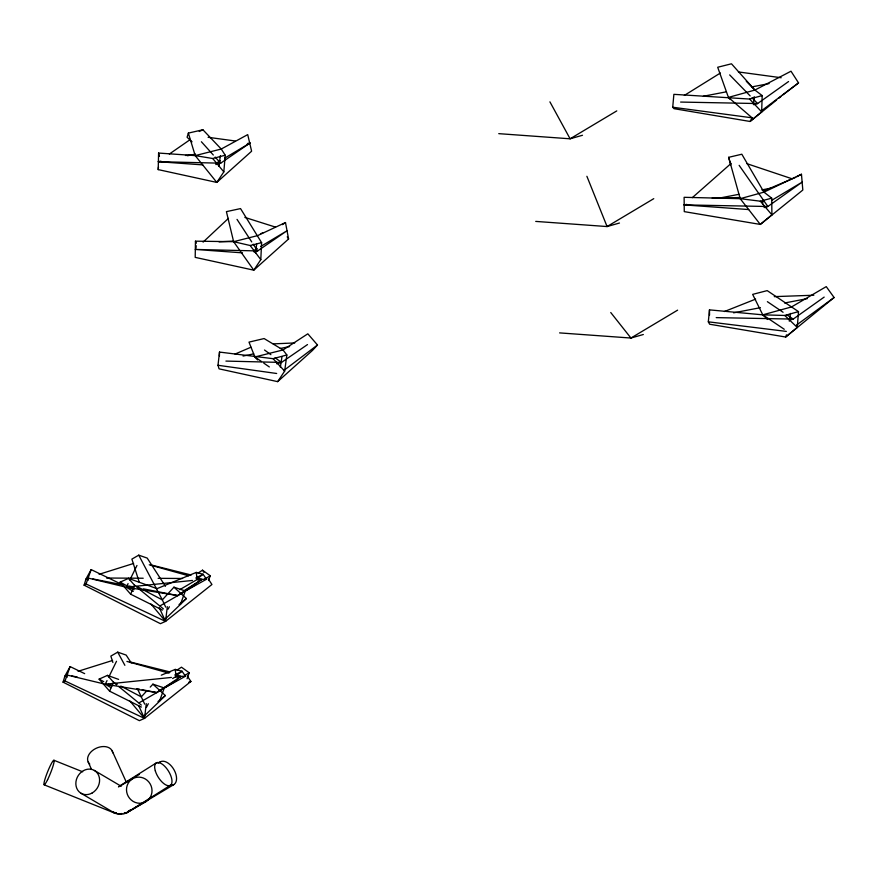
<?xml version="1.0" encoding="UTF-8"?>
<svg xmlns="http://www.w3.org/2000/svg" width="878" height="878" viewBox="0 0 878 878"><rect width="100%" height="100%" fill="white"/><g stroke="black" fill="none" stroke-linecap="round" stroke-linejoin="round"><path stroke-width="1.32" d="M195.454 241.176L195.201 257.375L253.786 270.172L288.588 238.981L285.482 222.551L257.55 235.633L233.625 241.68L195.454 241.176L196.42 243.14M188.364 133.094L195.201 155.604L221.245 149.03L247.717 134.619L251.613 151.214L216.8 182.415L158.216 169.608L158.589 153.057L195.201 155.604L212.728 158.512L225.229 155.219L221.245 149.03L202.906 129.768L188.364 133.094L187.08 137.253L192.052 141.841M219.401 355.941L219.511 352.078L273.102 358.685L286.854 354.975L283.023 349.949L264.113 338.557L248.99 342.124L254.894 356.973L257.616 359.936M762.181 95.581L749.582 99.049L673.876 94.341L672.724 107.237L674.03 108.674L750.053 121.471L761.665 111.868L762.181 95.581L754.893 90.061L746.289 81.248M260.799 259.636L261.6 242.646L240.539 208.591L226.414 211.642L233.625 241.68L253.786 270.172L260.799 259.636L250.186 245.522L233.625 241.68M798.508 311.613L784.767 315.465L762.773 314.84L709.479 309.868L708.326 321.831L709.633 324.223L785.656 337.02L797.268 327.417L798.508 311.613L767.196 290.618L752.655 294.382L762.773 314.84L767.548 319.46M195.201 155.604L216.8 182.415L223.824 171.879L225.229 155.219M195.981 248.32L196.2 245.73M158.216 169.608L158.468 166.963M753.434 104.603L754.224 96.668M255.663 252.897L256.683 243.601M261.556 361.582L254.894 356.973L283.023 349.949L307.827 333.816L317.496 344.999L312.447 350.454L277.646 381.645L219.061 368.848L217.996 365.281L219.511 352.078M762.587 204.245L763.048 200.217M146.275 703.662L144.508 718.38L139.382 720.662L63.051 682.151L64.939 676.005L70.13 666.6L84.672 673.635M167.314 606.676L165.547 621.394L160.422 623.676L84.09 585.165L85.978 579.008L91.169 569.602L123.886 585.45M218.94 166.392L220.356 155.702M277.646 381.645L284.659 371.12L286.854 354.975M280.356 367.224L281.992 356.589M789.289 321.194L790.518 313.424M84.09 585.165L86.055 583.969L91.169 569.602M63.051 682.151L65.016 680.955L70.13 666.6M208.536 580.567L210.248 575.77L202.511 570.195L198.055 573.104M187.069 678.76L189.209 672.757L181.472 667.192L177.016 670.09M165.174 619.089L180.407 604.437L185.335 590.96L173.954 587.173L162.32 599.883L165.712 607.115M144.135 716.086L159.368 701.434L164.296 687.957L152.915 684.171L150.226 687.101M786.458 334.836L785.656 337.02L834.1 297.521L826.253 286.623L791.528 306.938L762.773 314.84L784.274 329.283M130.646 594.186L134.575 585.264L128.506 578.382L120.143 582.125L130.646 594.186L162.43 610.078M109.607 691.173L113.536 682.261L107.467 675.38L99.104 679.122L109.607 691.173L141.391 707.075M87.591 577.922L126.289 587.239L128.067 583.618M129.845 579.985L136.968 565.476M66.552 674.908L105.25 684.225L107.028 680.604M108.806 676.982L116.522 661.266M168.093 609.156L169.377 606.742M146.417 707.361L148.338 703.728M761.819 110.518L798.541 82.905L791.001 71.206L754.893 90.061L731.473 63.798L717.699 67.255L728.422 97.403L752.095 117.828L750.053 121.471L776.635 99.982M146.648 691.008L141.281 696.869L144.672 704.101M180.407 604.437L186.388 598.533L173.954 587.173M159.368 701.434L165.349 695.519L152.915 684.171M203.092 242.119L228.467 218.337M692.292 197.671L731.165 163.385M771.905 214.825L760.293 224.428L684.269 211.631L684.116 197.309L740.198 198.68L760.326 201.194L771.718 198.165L771.905 214.825L760.326 201.194M179.035 604.547L186.388 598.533M157.996 701.533L165.349 695.519M778.753 98.259L780.882 96.547M783.011 94.824L798.541 82.905M196.727 579.304L203.07 574.234L206.517 579.239L185.17 591.124M176.741 675.445L182.031 671.22L185.477 676.225L164.131 688.111M187.277 675.983L190.899 681.482L144.508 718.38L65.016 680.955M283.693 370.56L317.496 344.999M796.511 325.079L834.1 297.521M788.565 81.544L757.604 103.549L753.884 104.614M824.168 297.093L793.207 319.098L789.487 320.163M169.366 154.023L190.372 139.47M247.387 143.542L250.043 143.004L220.652 163.187L215.856 164.559M282.453 224.625L285.482 222.551M307.498 344.571L281.498 362.427L276.702 363.799M160.125 605.831L177.817 595.58L201.885 579.48L196.628 578.009M139.086 702.817L156.778 692.577L180.846 676.477L175.589 675.006M183.315 591.168L201.885 579.48L197.835 579.897M177.367 678.661L180.846 676.477L175.446 677.026M118.969 786.414L156.471 762.817M127.244 812.435L141.171 803.666M141.534 803.436L145.013 801.252M145.814 800.747L170.552 785.173M684.335 95.428L720.377 73.017M133.291 591.366L126.289 587.239L177.817 595.58L182.448 592.76M184.764 591.344L196.343 584.265M111.078 687.672L105.25 684.225L156.778 692.577L161.409 689.746M163.725 688.33L177.63 679.846M215.703 163.527L220.279 160.795M224.856 158.051L250.043 143.004M253.819 250.603L257.254 248.551M260.689 246.498L287.029 230.76L257.638 250.943L254.038 251.975M616.773 110.902L570.107 138.801L498.759 133.654M653.759 198.669L607.082 226.557L535.734 221.41M771.795 200.283L802.13 182.141L767.844 206.506L764.123 207.57M677.618 310.143L630.942 338.041L559.593 332.894M126.487 782.078L133.489 777.897M135.827 776.503L139.328 774.407M157.996 763.245L160.323 761.852M127.101 812.523L173.778 784.625M184.874 590.883L188.331 588.82M190.647 587.448L192.951 586.076M204.475 579.206L210.248 575.77M163.835 687.88L169.608 684.434M171.912 683.062L174.217 681.69M184.589 675.511L189.209 672.757M179.738 589.687L197.155 579.502L206.517 579.239M172.626 678.529L176.116 676.488L185.477 676.225M118.486 786.951L132.644 778.764M126.992 812.589L145.869 801.658A13.225 12.599 59.9 0 0 145.408 779.027A13.225 12.599 59.9 0 0 126.498 789.937A13.225 12.599 59.9 0 0 145.869 801.658M165.437 586.317L147.208 558.09L138.746 555.159L131.887 559.11L139.207 582.081M131.272 662.989L126.169 655.087L117.707 652.145L110.847 656.107L112.878 662.484M179.913 594.011L185.335 590.96M158.874 691.008L164.296 687.957M796.719 176.785L801.46 174.25L802.821 190.043L760.293 224.428L740.198 198.68L728.641 157.327L741.822 154.221L763.97 192.139L771.718 198.165M195.794 578.031L203.07 574.234L196.255 572.412L156.997 588.666L128.506 578.382M174.755 675.017L182.031 671.22L175.216 669.409L161.289 675.171M801.46 174.25L763.97 192.139L740.198 198.68M199.251 131.491L202.906 129.768M235.052 354.075L250.965 347.216M763.443 191.064L795.534 177.422M724.438 311.525L755.64 299.113M260.481 233.757L262.972 232.791M188.682 682.316L190.899 681.482M99.104 574.3L133.632 563.456M78.065 671.297L112.593 660.454M582.487 135.267L570.107 138.801L549.913 101.848M619.473 223.023L607.082 226.557L586.888 176.291M643.333 334.507L630.942 338.041L610.748 312.524M754.893 90.061L728.422 97.403L730.222 99.412M250.186 245.522L261.6 242.646M202.818 164.899L158.303 161.684L160.959 161.146M187.552 155.724L195.531 154.1M243.074 356.051L253.709 353.878M280.301 348.467L289.608 346.569M703.377 96.251L726.172 91.85M751.656 86.944L769.084 83.586M748.725 209.557L684.105 204.892L686.794 204.376M720.322 197.912L739.089 194.29M761.895 189.9L771.279 188.09M733.613 312.831L760.436 307.662M784.57 303.009L807.376 298.619M126.289 587.239L134.389 586.405M137.089 586.131L192.436 580.457M105.25 684.225L113.35 683.402M116.05 683.128L171.397 677.443M219.061 241.878L233.702 241.055M273.223 343.88L294.745 342.947M185.467 155.45L195.048 155.11M774.275 296.632L813.84 295.227M712.212 198.066L740.538 197.517M106.578 578.031L143.213 578.24M158.128 578.328L182.547 578.481M680.615 102.067L757.604 103.549L752.018 97.82M684.105 204.892L767.844 206.506L739.144 165.338M716.218 317.616L793.207 319.098L786.458 314.554M158.303 161.684L220.652 163.187L215.154 157.063M225.92 361.088L281.498 362.427L275.121 357.774M242.504 252.853L195.278 249.44L257.638 250.943L253.215 244.183M708.326 321.831L786.315 331.401M672.724 107.237L752.095 117.828M738.398 71.941L781.19 77.736M208.086 137.297L235.15 140.974M217.996 365.281L276.669 373.49M92.903 578.953L123.414 584.935M128.726 585.966L134.038 587.009M143.323 588.831L177.817 595.58M71.864 675.95L77.165 676.982M136.88 688.681L139.536 689.197M142.181 689.713L156.778 692.577M150.544 564.806L191.195 575.002M129.505 661.803L170.156 671.988M149.271 564.795L188.737 575.814M126.915 661.419L169.015 673.174M244.852 217.404L275.527 227.117M746.838 163.648L791.835 178.706M107.467 675.38L118.618 679.396M53.909 760.26L82.697 771.795M44.152 784.822L115.501 813.423M85.978 579.008L88.48 580.04M64.939 676.005L67.441 677.037M86.055 583.969L165.547 621.394L211.938 584.496L208.316 578.997M117.158 684.16L113.536 682.261L116.62 684.796M120.78 686.069L141.281 696.869L137.561 689.021M120.143 582.125L134.016 589.753M99.104 679.122L103.725 681.657M108.356 684.203L111.824 686.113M94.374 770.434L121.197 786.26M81.083 793.295L113.734 812.567M767.372 301.67L783.088 312.283M263.773 363.119L269.337 366.949M264.519 350.015L270.885 354.668M163.396 608.915L134.575 585.264L162.32 599.883L138.746 555.159M118.684 686.475L141.325 705.056M784.767 315.465L797.268 327.417M729.673 74.904L750.152 95.911M749.582 99.049L761.665 111.868M273.102 358.685L284.659 371.12M201.402 141.764L213.321 155.022M150.983 604.031L165.547 621.394L159.28 607.686M129.944 701.017L144.508 718.38L138.812 705.923M212.728 158.512L223.824 171.879M202.511 570.195L203.959 572.401M237.027 219.39L251.745 241.933M287.238 236.819L288.588 238.981M117.707 652.145L124.874 665.315M112.197 750.942L126.223 781.958M88.184 762.016L91.542 769.457M728.641 157.327L730.803 164.801M158.589 153.057L159.456 156.383M196.255 572.412L197.155 579.502M175.216 669.409L176.116 676.488M709.479 309.868L709.534 315.092M128.726 810.965A13.225 7.759 59.1 0 1 124.336 813.16M159.434 762.521A13.225 7.759 59.1 0 1 174.239 770.182A13.225 7.759 59.1 0 1 171.605 785.25M128.66 810.745A13.225 5.959 57.8 0 1 124.424 812.567M89.765 764.112A13.225 9.131 -24.3 0 1 95.878 748.418A13.225 9.131 -24.3 0 1 112.746 752.83M116.368 812.743A13.225 1.591 -68.2 0 1 115.248 812.556M121.812 813.511A13.225 11.381 -59.5 0 1 112.406 811.645M129.165 810.987A13.225 12.599 59.9 0 1 114.777 812.622M113.975 812.15A13.225 12.599 59.9 0 1 113.196 811.623M130.394 809.659A13.225 12.599 59.9 0 1 129.801 810.35M155.318 770.873A13.225 5.959 57.8 0 0 170.189 785.404A13.225 5.959 57.8 0 0 164.482 766.055A13.225 5.959 57.8 0 0 155.318 770.873M47.621 779.642A13.225 1.591 -68.2 0 0 54.008 760.304A13.225 1.591 -68.2 0 0 45.458 777.667A13.225 1.591 -68.2 0 0 47.621 779.642M92.168 792.988A13.225 11.381 -59.5 0 0 95.054 770.873A13.225 11.381 -59.5 0 0 75.958 781.738A13.225 11.381 -59.5 0 0 92.168 792.988"/></g></svg>
